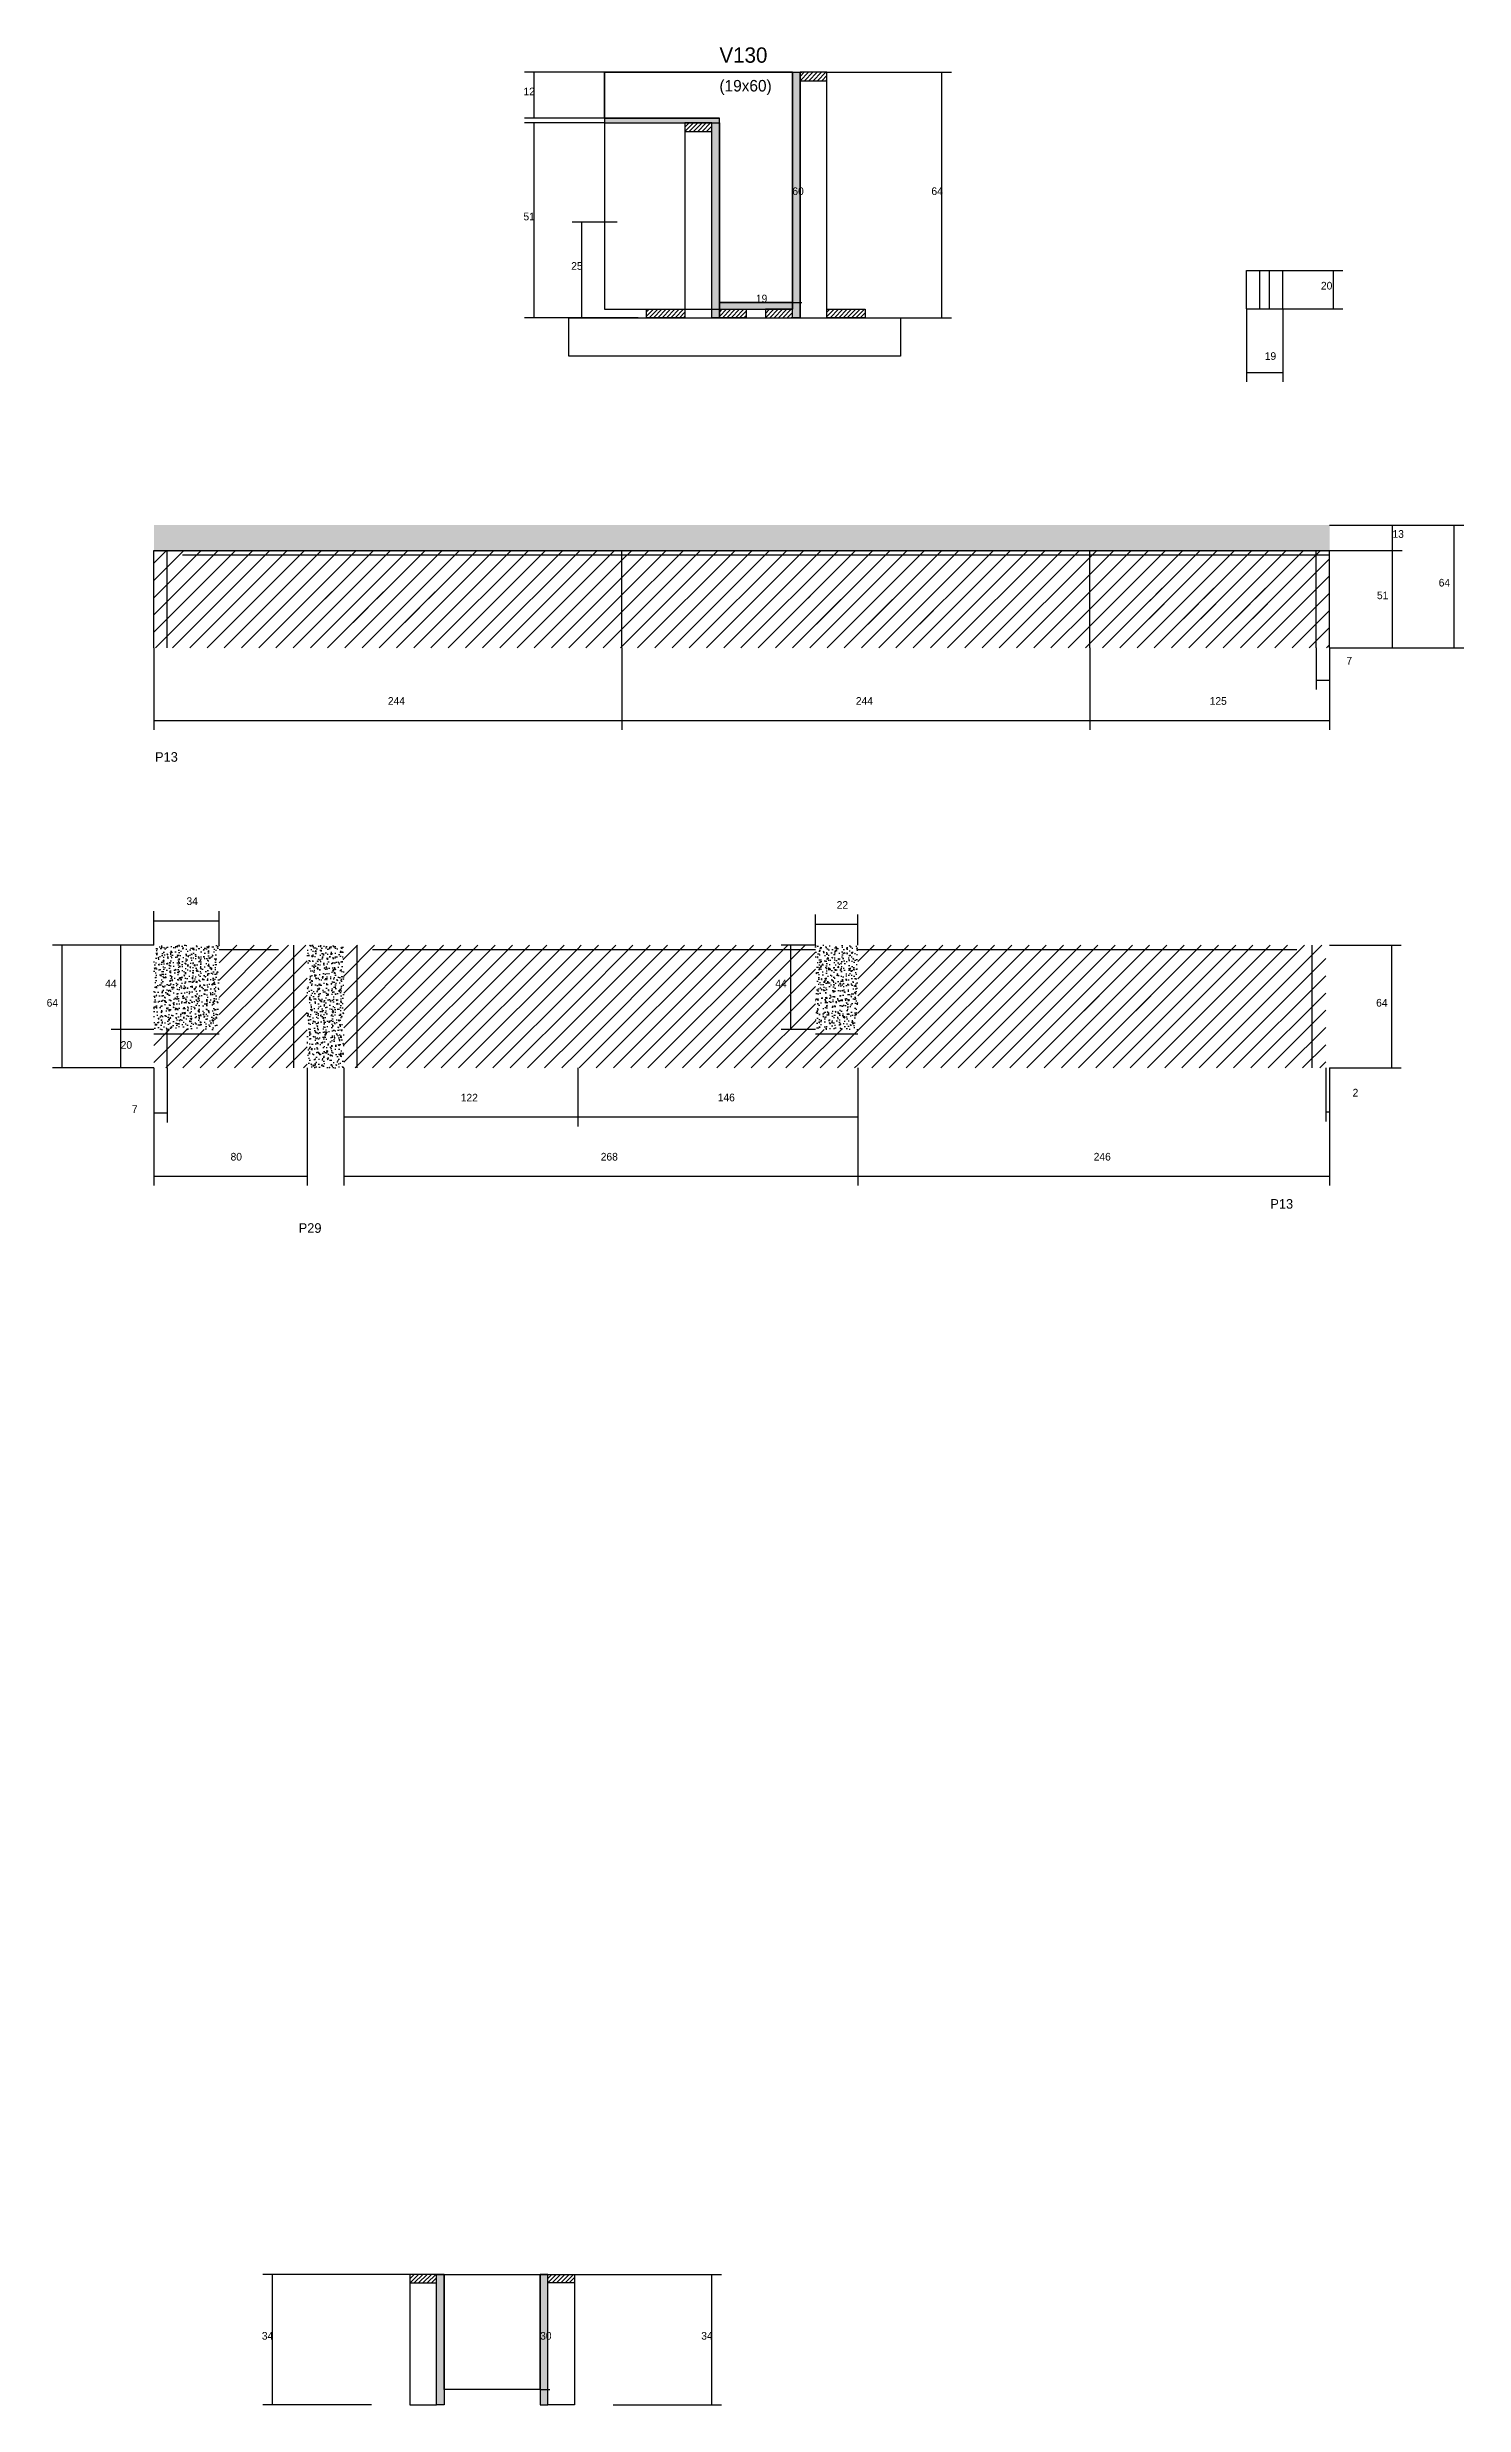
# Model space of a CAD drawing. Header units: metres. Extents: x 142593 to 143332, y 28510 to 29740.
import ezdxf

# ---------------------------------------------------------------- set-up
doc = ezdxf.new("R2010")
doc.units = ezdxf.units.M
for name, color, linetype in [('CONCRETO', 251, 'Continuous'), ('COTA', 241, 'Continuous'), ('Cota Seção (2x)', 4, 'Continuous'), ('Hachura', 253, 'Continuous'), ('Madeira', 126, 'Continuous'), ('NOMENCLATURA', 7, 'Continuous'), ('Painéis', 200, 'Continuous'), ('SARR_2.2x7', 40, 'Continuous'), ('Texto Seção', 7, 'Continuous')]:
    doc.layers.add(name, color=color, linetype=linetype)

msp = doc.modelspace()

# ---------------------------------------------------------------- hatches: boundary and pattern name
at = {"layer": 'COTA'}
h = msp.add_hatch(dxfattribs=at)
h.set_pattern_fill('AR-CONC', scale=0.03)
h.paths.add_polyline_path([(142648.6, 29490.3), (142648.6, 29476.3), (142648.6, 29476.3), (143261.6, 29476.3), (143261.6, 29476.3), (143261.6, 29490.3), (143261.6, 29490.3), (142648.6, 29490.3)])
h = msp.add_hatch(dxfattribs=at)
h.set_pattern_fill('AR-CONC', scale=0.03)
h.paths.add_polyline_path([(142682.6, 29271.2), (142648.6, 29271.2), (142648.6, 29227.2), (142682.6, 29227.2)])
h = msp.add_hatch(dxfattribs=at)
h.set_pattern_fill('AR-CONC', scale=0.03)
h.paths.add_polyline_path([(142728.6, 29207.2), (142747.6, 29207.2), (142747.6, 29271.2), (142728.6, 29271.2)])
h = msp.add_hatch(dxfattribs=at)
h.set_pattern_fill('AR-CONC', scale=0.03)
h.paths.add_polyline_path([(142993.6, 29227.2), (143015.6, 29227.2), (143015.6, 29271.2), (142993.6, 29271.2)])
at = {"layer": 'Hachura'}
h = msp.add_hatch(color=8, dxfattribs=at)
h.dxf.hatch_style = 1
h.paths.add_polyline_path([(142981.5, 29726.5), (142985.5, 29726.5), (142985.5, 29726.5), (142985.5, 29598.5), (142985.5, 29598.5), (142981.5, 29598.5), (142981.5, 29598.5), (142981.5, 29726.5)])
h = msp.add_hatch(dxfattribs=at)
h.set_pattern_fill('ANSI31', scale=0.5)
h.paths.add_polyline_path([(142999.5, 29722.1), (142999.5, 29726.5), (142999.5, 29726.5), (142985.5, 29726.5), (142985.5, 29726.5), (142985.5, 29722.1), (142985.5, 29722.1), (142999.5, 29722.1)])
h = msp.add_hatch(color=8, dxfattribs=at)
h.dxf.hatch_style = 1
h.paths.add_polyline_path([(142943.5, 29700.1), (142943.5, 29702.5), (142943.5, 29702.5), (142883.5, 29702.5), (142883.5, 29702.5), (142883.5, 29700.1), (142883.5, 29700.1), (142943.5, 29700.1)])
h = msp.add_hatch(dxfattribs=at)
h.set_pattern_fill('ANSI31', scale=0.5)
h.paths.add_polyline_path([(142939.5, 29695.7), (142939.5, 29700.1), (142939.5, 29700.1), (142925.5, 29700.1), (142925.5, 29700.1), (142925.5, 29695.7), (142925.5, 29695.7), (142939.5, 29695.7)])
h = msp.add_hatch(color=8, dxfattribs=at)
h.dxf.hatch_style = 1
h.paths.add_polyline_path([(142939.5, 29700.1), (142943.5, 29700.1), (142943.5, 29700.1), (142943.5, 29598.5), (142943.5, 29598.5), (142939.5, 29598.5), (142939.5, 29598.5), (142939.5, 29700.1)])
h = msp.add_hatch(dxfattribs=at)
h.set_pattern_fill('ANSI31', scale=0.5)
h.paths.add_polyline_path([(142905.5, 29598.5), (142905.5, 29602.9), (142905.5, 29602.9), (142925.5, 29602.9), (142925.5, 29602.9), (142925.5, 29598.5), (142925.5, 29598.5), (142905.5, 29598.5)])
h = msp.add_hatch(color=8, dxfattribs=at)
h.dxf.hatch_style = 1
h.paths.add_polyline_path([(142981.5, 29602.9), (142981.5, 29606.5), (142981.5, 29606.5), (142943.5, 29606.5), (142943.5, 29606.5), (142943.5, 29602.9), (142943.5, 29602.9), (142981.5, 29602.9)])
h = msp.add_hatch(dxfattribs=at)
h.set_pattern_fill('ANSI31', scale=0.5)
h.paths.add_polyline_path([(142943.5, 29598.5), (142943.5, 29602.9), (142943.5, 29602.9), (142957.5, 29602.9), (142957.5, 29602.9), (142957.5, 29598.5), (142957.5, 29598.5), (142943.5, 29598.5)])
h = msp.add_hatch(dxfattribs=at)
h.set_pattern_fill('ANSI31', scale=0.5)
h.paths.add_polyline_path([(142981.5, 29598.5), (142981.5, 29602.9), (142981.5, 29602.9), (142967.5, 29602.9), (142967.5, 29602.9), (142967.5, 29598.5), (142967.5, 29598.5), (142981.5, 29598.5)])
h = msp.add_hatch(dxfattribs=at)
h.set_pattern_fill('ANSI31', scale=0.5)
h.paths.add_polyline_path([(142999.5, 29598.5), (142999.5, 29602.9), (142999.5, 29602.9), (143019.5, 29602.9), (143019.5, 29602.9), (143019.5, 29598.5), (143019.5, 29598.5), (142999.5, 29598.5)])
h = msp.add_hatch(dxfattribs=at)
h.set_pattern_fill('ANSI31', scale=2)
h.paths.add_polyline_path([(142892.6, 29477.1), (142648.6, 29477.1), (142648.6, 29426.3), (142892.6, 29426.3)])
h = msp.add_hatch(dxfattribs=at)
h.set_pattern_fill('ANSI31', scale=2)
h.paths.add_polyline_path([(143136.6, 29477.1), (142892.6, 29477.1), (142892.6, 29426.3), (143136.6, 29426.3)])
h = msp.add_hatch(dxfattribs=at)
h.set_pattern_fill('ANSI31', scale=2)
h.paths.add_polyline_path([(143261.6, 29477.1), (143136.6, 29477.1), (143136.6, 29426.3), (143261.6, 29426.3)])
h = msp.add_hatch(dxfattribs=at)
h.set_pattern_fill('ANSI31', scale=2)
h.paths.add_polyline_path([(142729.2, 29439.6), (142796.8, 29439.6), (142796.8, 29439.6), (142802.3, 29455.5), (142802.3, 29455.5), (142734.7, 29455.5), (142734.7, 29455.5), (142729.2, 29439.6)])
h = msp.add_hatch(dxfattribs=at)
h.set_pattern_fill('ANSI31', scale=2)
h.paths.add_polyline_path([(142985, 29438.7), (143052.6, 29438.7), (143052.6, 29438.7), (143058.1, 29454.7), (143058.1, 29454.7), (142990.5, 29454.7), (142990.5, 29454.7), (142985, 29438.7)])
h = msp.add_hatch(dxfattribs=at)
h.set_pattern_fill('ANSI31', scale=2)
h.paths.add_polyline_path([(143164.5, 29441.5), (143232.1, 29441.5), (143232.1, 29441.5), (143237.6, 29457.4), (143237.6, 29457.4), (143170, 29457.4), (143170, 29457.4), (143164.5, 29441.5)])
h = msp.add_hatch(dxfattribs=at)
h.set_pattern_fill('ANSI31', scale=2)
h.paths.add_polyline_path([(142728.6, 29271.2), (142682.6, 29271.2), (142682.6, 29227.2), (142648.6, 29227.2), (142648.6, 29207.2), (142728.6, 29207.2)])
h = msp.add_hatch(dxfattribs=at)
h.set_pattern_fill('ANSI31', scale=2)
h.paths.add_polyline_path([(142869.6, 29271.2), (142747.6, 29271.2), (142747.6, 29207.2), (142869.6, 29207.2)])
h = msp.add_hatch(dxfattribs=at)
h.set_pattern_fill('ANSI31', scale=2)
h.paths.add_polyline_path([(143015.6, 29227.2), (142993.6, 29227.2), (142993.6, 29271.2), (142869.6, 29271.2), (142869.6, 29207.2), (143015.6, 29207.2)])
h = msp.add_hatch(dxfattribs=at)
h.set_pattern_fill('ANSI31', scale=2)
h.paths.add_polyline_path([(143259.6, 29271.2), (143015.6, 29271.2), (143015.6, 29207.2), (143259.6, 29207.2)])
h = msp.add_hatch(dxfattribs=at)
h.set_pattern_fill('ANSI31', scale=2)
h.paths.add_polyline_path([(142982.5, 29238.4), (142982.5, 29260.6), (142982.5, 29260.6), (142961.9, 29260.6), (142961.9, 29260.6), (142961.9, 29238.4), (142961.9, 29238.4), (142982.5, 29238.4)])
h = msp.add_hatch(dxfattribs=at)
h.set_pattern_fill('ANSI31', scale=2)
h.paths.add_polyline_path([(143110.4, 29228.8), (143178, 29228.8), (143178, 29228.8), (143183.5, 29244.8), (143183.5, 29244.8), (143115.9, 29244.8), (143115.9, 29244.8), (143110.4, 29228.8)])
h = msp.add_hatch(dxfattribs=at)
h.set_pattern_fill('ANSI31', scale=0.5)
h.paths.add_polyline_path([(142796, 28573.5), (142796, 28577.9), (142796, 28577.9), (142782, 28577.9), (142782, 28577.9), (142782, 28573.5), (142782, 28573.5), (142796, 28573.5)])
h = msp.add_hatch(color=8, dxfattribs=at)
h.dxf.hatch_style = 1
h.paths.add_polyline_path([(142796, 28577.9), (142800, 28577.9), (142800, 28577.9), (142800, 28509.9), (142800, 28509.9), (142796, 28509.9), (142796, 28509.9), (142796, 28577.9)])
h = msp.add_hatch(color=8, dxfattribs=at)
h.dxf.hatch_style = 1
h.paths.add_polyline_path([(142854, 28577.9), (142850, 28577.9), (142850, 28577.9), (142850, 28509.9), (142850, 28509.9), (142854, 28509.9), (142854, 28509.9), (142854, 28577.9)])
h = msp.add_hatch(dxfattribs=at)
h.set_pattern_fill('ANSI31', scale=0.5)
h.paths.add_polyline_path([(142854, 28573.5), (142854, 28577.9), (142854, 28577.9), (142868, 28577.9), (142868, 28577.9), (142868, 28573.5), (142868, 28573.5), (142854, 28573.5)])

# ---------------------------------------------------------------- linework, layer by layer
at = {"layer": 'CONCRETO'}
for points in [[(142943.5, 29702.5), (142883.5, 29702.5), (142883.5, 29726.5), (142943.5, 29726.5), (142943.5, 29726.5), (142981.5, 29726.5), (142981.5, 29602.9), (142981.5, 29602.9), (142981.5, 29606.5), (142943.5, 29606.5)], [(142883.5, 29602.9), (142981.5, 29602.9), (142981.5, 29726.5), (142883.5, 29726.5)], [(142800, 28577.9), (142800, 28577.9), (142800, 28577.9), (142800, 28577.9), (142850, 28577.9), (142850, 28577.9), (142850, 28577.9), (142850, 28517.9), (142800, 28517.9), (142800, 28577.9)]]:
    msp.add_lwpolyline(points, close=True, dxfattribs=at)
at = {"layer": 'COTA'}
for p, q in [((142883.5, 29726.5), (142841.8, 29726.5)), ((142846.8, 29702.5), (142846.8, 29726.5)), ((142999.5, 29726.5), (143064.5, 29726.5)), ((143059.5, 29598.5), (143059.5, 29726.5)), ((142883.5, 29702.5), (142841.8, 29702.5)), ((142883.5, 29700.1), (142841.8, 29700.1)), ((142846.8, 29598.5), (142846.8, 29700.1)), ((142890.2, 29648.4), (142866.7, 29648.4)), ((142871.7, 29598.5), (142871.7, 29648.4)), ((143237.3, 29623.2), (143268.6, 29623.2)), ((143263.6, 29603.2), (143263.6, 29623.2)), ((143218.3, 29603.2), (143218.3, 29565)), ((143237.3, 29603.2), (143237.3, 29565)), ((143237.3, 29603.2), (143268.6, 29603.2)), ((142901.1, 29598.5), (142841.8, 29598.5)), ((142890.2, 29598.5), (142866.7, 29598.5)), ((142999.5, 29598.5), (143064.5, 29598.5)), ((143218.3, 29570), (143237.3, 29570)), ((143261.6, 29490.3), (143299.4, 29490.3)), ((143261.6, 29490.3), (143331.6, 29490.3)), ((143294.4, 29477.1), (143294.4, 29490.3)), ((143326.6, 29426.3), (143326.6, 29490.3)), ((143261.6, 29477.1), (143299.4, 29477.1)), ((143261.6, 29477.1), (143299.4, 29477.1)), ((143294.4, 29426.3), (143294.4, 29477.1)), ((142648.6, 29426.3), (142648.6, 29383.5)), ((142892.6, 29426.3), (142892.6, 29383.5)), ((142892.6, 29426.3), (142892.6, 29383.5)), ((143136.6, 29426.3), (143136.6, 29383.5)), ((143136.6, 29426.3), (143136.6, 29383.5)), ((143254.6, 29426.3), (143254.6, 29404.5)), ((143261.6, 29426.3), (143261.6, 29404.5)), ((143261.6, 29426.3), (143261.6, 29383.5)), ((143261.6, 29426.3), (143299.4, 29426.3)), ((143261.6, 29426.3), (143331.6, 29426.3)), ((143254.6, 29409.5), (143261.6, 29409.5)), ((142648.6, 29388.5), (142892.6, 29388.5)), ((142892.6, 29388.5), (143136.6, 29388.5)), ((143136.6, 29388.5), (143261.6, 29388.5)), ((142648.6, 29271.2), (142648.6, 29288.9)), ((142648.6, 29283.9), (142682.6, 29283.9)), ((142682.6, 29271.2), (142682.6, 29288.9)), ((142993.6, 29271.2), (142993.6, 29287.2)), ((142993.6, 29282.2), (143015.6, 29282.2)), ((143015.6, 29271.2), (143015.6, 29287.2)), ((142648.6, 29271.2), (142595.8, 29271.2)), ((142600.8, 29207.2), (142600.8, 29271.2)), ((142648.6, 29271.2), (142626.3, 29271.2)), ((142631.3, 29227.2), (142631.3, 29271.2)), ((142993.6, 29271.2), (142975.7, 29271.2)), ((142980.7, 29227.2), (142980.7, 29271.2)), ((143261.6, 29271.2), (143299, 29271.2)), ((143294, 29207.2), (143294, 29271.2)), ((142648.6, 29227.2), (142626.3, 29227.2)), ((142648.6, 29227.2), (142626.3, 29227.2)), ((142631.3, 29207.2), (142631.3, 29227.2)), ((142993.6, 29227.2), (142975.7, 29227.2)), ((142648.6, 29207.2), (142595.8, 29207.2)), ((142648.6, 29207.2), (142626.3, 29207.2)), ((142648.6, 29207.2), (142648.6, 29178.7)), ((142648.6, 29207.2), (142648.6, 29145.8)), ((142655.6, 29207.2), (142655.6, 29178.7)), ((142728.6, 29207.2), (142728.6, 29145.8)), ((142747.6, 29207.2), (142747.6, 29145.8)), ((142747.6, 29207.2), (142747.6, 29176.7)), ((142869.6, 29207.2), (142869.6, 29176.7)), ((142869.6, 29207.2), (142869.6, 29176.7)), ((143015.6, 29207.2), (143015.6, 29145.8)), ((143015.6, 29207.2), (143015.6, 29145.8)), ((143015.6, 29207.2), (143015.6, 29176.7)), ((143259.6, 29207.2), (143259.6, 29179.3)), ((143261.6, 29207.2), (143261.6, 29145.8)), ((143261.6, 29207.2), (143299, 29207.2)), ((143261.6, 29207.2), (143261.6, 29179.3)), ((142648.6, 29183.7), (142655.6, 29183.7)), ((142747.6, 29181.7), (142869.6, 29181.7)), ((142869.6, 29181.7), (143015.6, 29181.7)), ((143259.6, 29184.3), (143261.6, 29184.3)), ((142648.6, 29150.8), (142728.6, 29150.8)), ((142747.6, 29150.8), (143015.6, 29150.8)), ((143015.6, 29150.8), (143261.6, 29150.8)), ((142800, 28577.9), (142705.4, 28577.9)), ((142710.4, 28509.9), (142710.4, 28577.9)), ((142868, 28577.9), (142944.5, 28577.9)), ((142939.5, 28509.9), (142939.5, 28577.9)), ((142762, 28509.9), (142705.4, 28509.9)), ((142888, 28509.9), (142944.5, 28509.9))]:
    msp.add_line(p, q, dxfattribs=at)
at = {"layer": 'Cota Seção (2x)'}
for p, q in [((142943.5, 29726.5), (142986.5, 29726.5)), ((142981.5, 29606.5), (142981.5, 29726.5)), ((142943.5, 29598.5), (142943.5, 29611.5)), ((142943.5, 29606.5), (142986.5, 29606.5)), ((142943.5, 29606.5), (142981.5, 29606.5)), ((142981.5, 29598.5), (142981.5, 29611.5)), ((142850, 28517.9), (142850, 28577.9)), ((142850, 28577.9), (142855, 28577.9)), ((142850, 28517.9), (142855, 28517.9))]:
    msp.add_line(p, q, dxfattribs=at)
at = {"layer": 'Madeira'}
for points in [[(142999.5, 29722.1), (142999.5, 29726.5), (142985.5, 29726.5), (142985.5, 29722.1)], [(142999.5, 29726.5), (142985.5, 29726.5), (142985.5, 29598.5), (142999.5, 29598.5)], [(142939.5, 29695.7), (142939.5, 29700.1), (142925.5, 29700.1), (142925.5, 29695.7)], [(142939.5, 29700.1), (142925.5, 29700.1), (142925.5, 29598.5), (142939.5, 29598.5)], [(142905.5, 29598.5), (142905.5, 29602.9), (142925.5, 29602.9), (142925.5, 29598.5)], [(142943.5, 29598.5), (142943.5, 29602.9), (142957.5, 29602.9), (142957.5, 29598.5)], [(142981.5, 29598.5), (142981.5, 29602.9), (142967.5, 29602.9), (142967.5, 29598.5)], [(142999.5, 29598.5), (142999.5, 29602.9), (143019.5, 29602.9), (143019.5, 29598.5)], [(143037.9, 29578.5), (142864.9, 29578.5), (142864.9, 29598.5), (143037.9, 29598.5)], [(142796, 28573.5), (142796, 28577.9), (142782, 28577.9), (142782, 28573.5)], [(142796, 28577.9), (142782, 28577.9), (142782, 28509.9), (142796, 28509.9)], [(142854, 28573.5), (142854, 28577.9), (142868, 28577.9), (142868, 28573.5)], [(142854, 28577.9), (142868, 28577.9), (142868, 28509.9), (142854, 28509.9)]]:
    msp.add_lwpolyline(points, close=True, dxfattribs=at)
at = {"layer": 'Painéis'}
for p, q in [((142985.5, 29598.5), (142985.5, 29726.5)), ((142883.5, 29702.5), (142943.5, 29702.5)), ((142943.5, 29598.5), (142943.5, 29700.1)), ((143218.3, 29623.2), (143237.3, 29623.2)), ((143218.3, 29603.2), (143218.3, 29623.2)), ((143237.3, 29603.2), (143237.3, 29623.2)), ((142943.5, 29606.5), (142981.5, 29606.5)), ((142943.5, 29602.9), (142943.5, 29606.5)), ((142981.5, 29602.9), (142981.5, 29606.5)), ((143218.3, 29603.2), (143237.3, 29603.2)), ((142648.6, 29477.1), (143261.6, 29477.1)), ((142648.6, 29426.3), (142648.6, 29477.1)), ((142892.6, 29426.3), (142892.6, 29477.1)), ((143136.6, 29426.3), (143136.6, 29477.1)), ((143261.6, 29426.3), (143261.6, 29477.1))]:
    msp.add_line(p, q, dxfattribs=at)
for points in [[(142981.5, 29726.5), (142985.5, 29726.5), (142985.5, 29598.5), (142981.5, 29598.5)], [(142943.5, 29700.1), (142943.5, 29702.5), (142883.5, 29702.5), (142883.5, 29700.1)], [(142939.5, 29700.1), (142943.5, 29700.1), (142943.5, 29598.5), (142939.5, 29598.5)], [(142981.5, 29602.9), (142981.5, 29606.5), (142943.5, 29606.5), (142943.5, 29602.9)], [(142796, 28577.9), (142800, 28577.9), (142800, 28509.9), (142796, 28509.9)], [(142854, 28577.9), (142850, 28577.9), (142850, 28509.9), (142854, 28509.9)]]:
    msp.add_lwpolyline(points, close=True, dxfattribs=at)
at = {"layer": 'SARR_2.2x7'}
for p, q in [((143225.3, 29603.2), (143225.3, 29623.2)), ((143230.3, 29603.2), (143230.3, 29623.2)), ((142655.6, 29426.3), (142655.6, 29477.1)), ((143254.6, 29426.3), (143254.6, 29477.1)), ((142663.6, 29474.9), (142892.6, 29474.9)), ((142892.6, 29474.9), (143136.6, 29474.9)), ((143136.6, 29474.9), (143261.6, 29474.9)), ((142682.6, 29269), (142713.6, 29269)), ((142721.6, 29207.2), (142721.6, 29271.2)), ((142754.6, 29207.2), (142754.6, 29271.2)), ((142762.6, 29269), (142993.6, 29269)), ((143015.6, 29269), (143244.6, 29269)), ((143252.6, 29207.2), (143252.6, 29271.2)), ((142648.6, 29225), (142682.6, 29225)), ((142655.6, 29207.2), (142655.6, 29227.2)), ((142993.6, 29225), (143015.6, 29225))]:
    msp.add_line(p, q, dxfattribs=at)

# ---------------------------------------------------------------- texts
at = {"layer": 'COTA'}
for s, p in [('12', (142841.3, 29714.5)), ('64', (143054, 29662.5)), ('51', (142841.3, 29649.3)), ('25', (142866.2, 29623.5)), ('20', (143257.1, 29613.2)), ('19', (143227.8, 29576.5)), ('13', (143294.4, 29483.7)), ('51', (143286.3, 29451.7)), ('64', (143318.5, 29458.3)), ('7', (143270.4, 29417.6)), ('244', (142770.6, 29396.6)), ('244', (143014.6, 29396.6)), ('125', (143199.1, 29396.6)), ('34', (142665.6, 29292.2)), ('22', (143004.6, 29290.2)), ('64', (142592.7, 29239.2)), ('44', (142623.2, 29249.2)), ('44', (142972.6, 29249.2)), ('64', (143285.9, 29239.2)), ('20', (142631.3, 29217.2)), ('122', (142808.6, 29189.7)), ('146', (142942.6, 29189.8)), ('2', (143273.6, 29192.3)), ('7', (142637.1, 29183.7)), ('80', (142688.6, 29158.9)), ('268', (142881.6, 29158.9)), ('246', (143138.6, 29158.9)), ('34', (142704.9, 28543.9)), ('34', (142934, 28543.9))]:
    msp.add_text(s, height=4, dxfattribs=at).set_placement(p)
at = {"layer": 'Cota Seção (2x)'}
for s, p in [('60', (142981.5, 29662.5)), ('19', (142962.5, 29606.5)), ('30', (142850, 28543.9))]:
    msp.add_text(s, height=4, dxfattribs=at).set_placement(p)
at = {"layer": 'NOMENCLATURA'}
for s, p in [('P13', (142649.2, 29366.9)), ('P13', (143230.7, 29133.8)), ('P29', (142724.1, 29121.2))]:
    msp.add_text(s, height=5, dxfattribs=at).set_placement(p)
at = {"layer": 'Texto Seção'}
for s, height, p in [('V130', 8, (142943.5, 29731.5)), ('(19x60)', 6, (142943.5, 29716.5))]:
    msp.add_text(s, height=height, dxfattribs=at).set_placement(p)

doc.saveas('drawing.dxf')
